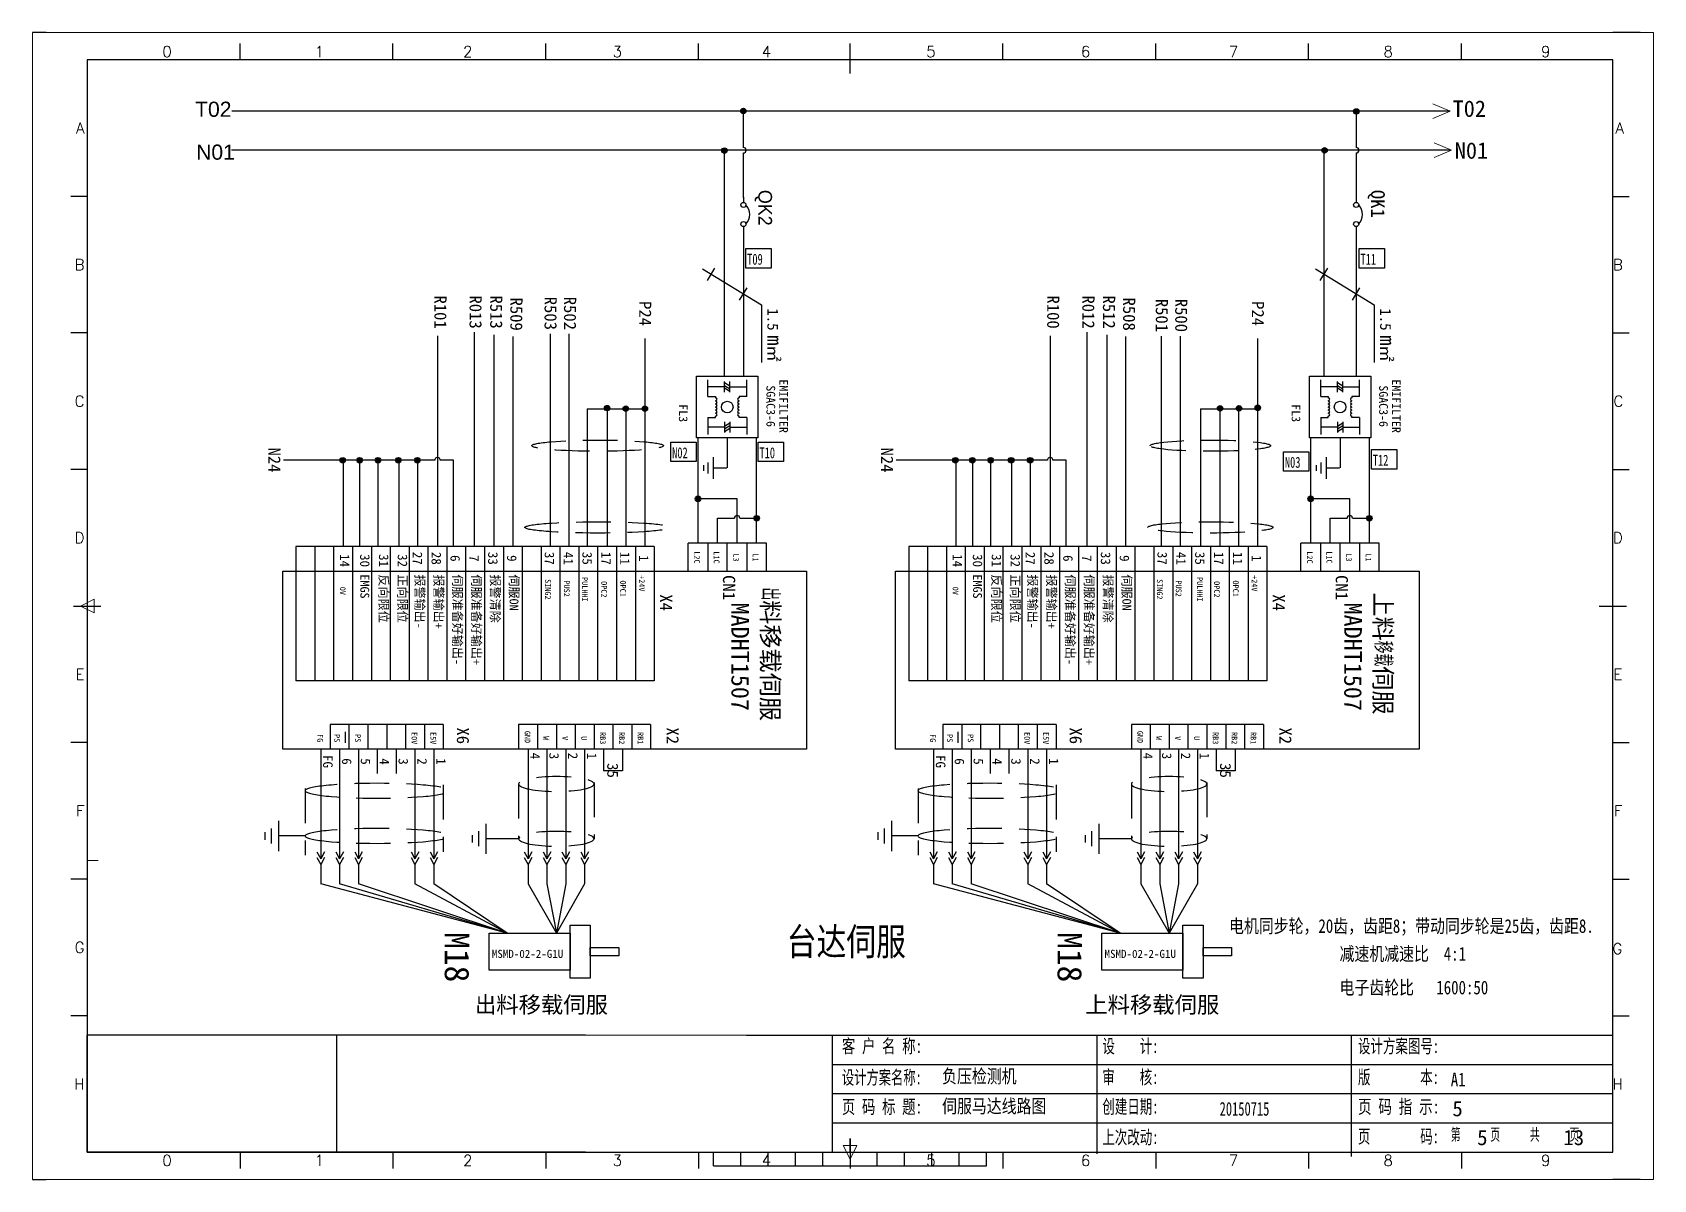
# Model space of a CAD drawing. Extents: x 2511 to 8703, y -745 to 3310.
# Drawn here: x 4167.8 to 4464.8, y 513.3 to 723.3 of the extents above; entities that cross this region are included whole.
import ezdxf
from ezdxf.enums import TextEntityAlignment as Align

# ---------------------------------------------------------------- set-up
doc = ezdxf.new("R2010")
doc.units = 0
doc.header["$MEASUREMENT"] = 0
doc.linetypes.add('DASHED2', pattern=[9.525, 6.35, -3.175])
doc.layers.add('AE_BOR', color=1, linetype='Continuous')
doc.layers.add('MISC', color=2, linetype='Continuous')
doc.layers.add('圖層1', color=7, linetype='Continuous', lineweight=60)
doc.styles.add('Standard0.67', font='', dxfattribs={"width": 0.67})
doc.styles.add('Standard_0.8', font='', dxfattribs={"width": 0.8})
doc.styles.add('WD', font='romans.shx', dxfattribs={"bigfont": 'gbcbig.shx'})
doc.styles.add('样式 0', font='')
doc.styles.add('样式 8', font='arial.ttf')
doc.styles.add('汉字', font='NSimSun.ttf')
doc.styles.get('Standard0.67').set_extended_font_data('FangSong_GB2312')
doc.styles.get('Standard_0.8').set_extended_font_data('FangSong_GB2312')
doc.styles.get('样式 0').set_extended_font_data('KaiTi_GB2312')

# ---------------------------------------------------------------- blocks, each defined once
blk = doc.blocks.new('gb_a2_a')
for p, q in [((584, 410), (25, 410)), ((25, 410), (25, 10)), ((584, 10), (584, 410)), ((25, 10), (584, 10))]:
    blk.add_line(p, q)
at = {"lineweight": 9, "ltscale": 0.1}
blk.add_line((25, 116.86), (29, 116.86), dxfattribs=at)
at = {"layer": 'AE_BOR', "lineweight": 30}
for p, q in [((10, 420), (4.93, 420)), ((594, 420), (584, 420)), ((4.93, 0), (10, 0)), ((594, 0), (584, 0))]:
    blk.add_line(p, q, dxfattribs=at)
at = {"layer": 'AE_BOR', "color": 1, "lineweight": 15}
for p, q in [((4.93, 420), (598.93, 420)), ((4.93, 0), (4.93, 420)), ((598.93, 420), (598.93, 0)), ((22.5, 210), (27.5, 212.5)), ((27.5, 207.5), (22.5, 210)), ((27.5, 212.5), (27.5, 207.5)), ((304.5, 7.5), (302, 12.5)), ((302, 12.5), (307, 12.5)), ((307, 12.5), (304.5, 7.5)), ((598.93, 0), (4.93, 0))]:
    blk.add_line(p, q, dxfattribs=at)
at = {"layer": 'AE_BOR'}
for p, q in [((81, 410), (81, 416)), ((137, 410), (137, 416)), ((193, 410), (193, 416)), ((249, 410), (249, 416)), ((304.5, 410), (304.5, 416)), ((360.5, 410), (360.5, 416)), ((416.5, 410), (416.5, 416)), ((472.5, 410), (472.5, 416)), ((528.5, 410), (528.5, 416)), ((25, 360), (19, 360)), ((584, 360), (590, 360)), ((25, 310), (19, 310)), ((584, 310), (590, 310)), ((25, 260), (19, 260)), ((584, 260), (590, 260)), ((25, 160), (19, 160)), ((584, 160), (590, 160)), ((25, 110), (19, 110)), ((584, 110), (590, 110)), ((25, 60), (19, 60)), ((584, 60), (590, 60)), ((81, 10), (81, 4)), ((137, 10), (137, 4)), ((193, 10), (193, 4)), ((249, 10), (249, 4)), ((304.5, 10), (304.5, 4)), ((360.5, 10), (360.5, 4)), ((416.5, 10), (416.5, 4)), ((472.5, 10), (472.5, 4)), ((528.5, 10), (528.5, 4))]:
    blk.add_line(p, q, dxfattribs=at)
at = {"layer": 'AE_BOR', "color": 2, "lineweight": 30}
for p, q in [((304.5, 405), (304.5, 415)), ((20, 210), (30, 210)), ((579, 210), (589, 210)), ((304.5, 10), (304.5, 15)), ((304.5, 15), (304.5, 5)), ((254.5, 5), (254.5, 10)), ((264.5, 5), (264.5, 10)), ((274.5, 5), (274.5, 10)), ((284.5, 5), (284.5, 10)), ((294.5, 5), (294.5, 10)), ((304.5, 10), (304.5, 5)), ((314.5, 5), (314.5, 10)), ((324.5, 5), (324.5, 10)), ((334.5, 5), (334.5, 10)), ((344.5, 5), (344.5, 10)), ((354.5, 5), (354.5, 10)), ((254.5, 5), (354.5, 5))]:
    blk.add_line(p, q, dxfattribs=at)
at = {"layer": 'AE_BOR', "style": 'WD'}
for s, p in [('0', (54.27, 411)), ('1', (110.12, 411)), ('2', (164.42, 411)), ('3', (219.22, 411)), ('4', (273.82, 411)), ('5', (334.12, 411)), ('6', (390.81, 411)), ('7', (445.01, 411)), ('8', (501.67, 411)), ('9', (559.4, 411)), ('0', (54.27, 5)), ('1', (110.12, 5)), ('2', (164.42, 5)), ('3', (219.22, 5)), ('4', (273.82, 5)), ('5', (334.12, 5)), ('6', (390.81, 5)), ('7', (445.01, 5)), ('8', (501.67, 5)), ('9', (559.4, 5))]:
    blk.add_text(s, height=4, dxfattribs=at).set_placement(p, align=Align.CENTER)
for s, p in [('A', (24, 385)), ('A', (588.05, 385)), ('B', (24, 335)), ('B', (587.67, 335)), ('C', (24, 285)), ('C', (587.86, 285)), ('D', (24, 235)), ('D', (587.67, 235)), ('E', (24, 185)), ('E', (587.48, 185)), ('F', (24, 135)), ('F', (587.48, 135)), ('F', (587.48, 135)), ('G', (24, 85)), ('G', (587.48, 84.56)), ('H', (24, 35)), ('H', (587.67, 35))]:
    blk.add_text(s, height=4, dxfattribs=at).set_placement(p, align=Align.MIDDLE_RIGHT)
blk = doc.blocks.new('电容')
at = {"linetype": 'ByBlock'}
for p, q in [((-1756.08, -781.77), (-1758.13, -781.77)), ((-1756.08, -782.99), (-1756.08, -780.56)), ((-1754.86, -780.79), (-1756.08, -781.55)), ((-1754.86, -781.44), (-1756.08, -782.2)), ((-1754.86, -781.99), (-1756.08, -782.75)), ((-1754.86, -782.99), (-1754.86, -780.56)), ((-1754.86, -781.77), (-1752.81, -781.77))]:
    blk.add_line(p, q, dxfattribs=at)

msp = doc.modelspace()

# ---------------------------------------------------------------- hatches: boundary and pattern name
at = {"layer": '圖層1', "lineweight": -3}
h = msp.add_hatch(color=256, dxfattribs=at)
edge = h.paths.add_edge_path()
edge.add_arc((4298.08, 708.91), 0.494, 0, 360)
h = msp.add_hatch(color=256, dxfattribs=at)
edge = h.paths.add_edge_path()
edge.add_arc((4410.37, 708.82), 0.494, 0, 360)
h = msp.add_hatch(color=256, dxfattribs=at)
edge = h.paths.add_edge_path()
edge.add_arc((4294.61, 701.66), 0.494, 0, 360)
h = msp.add_hatch(color=256, dxfattribs=at)
edge = h.paths.add_edge_path()
edge.add_arc((4404.55, 701.7), 0.494, 0, 360)
h = msp.add_hatch(color=256, dxfattribs=at)
edge = h.paths.add_edge_path()
edge.add_arc((4273.11, 654.51), 0.5, 0, 360)
h = msp.add_hatch(color=256, dxfattribs=at)
edge = h.paths.add_edge_path()
edge.add_arc((4276.53, 654.41), 0.5, 0, 360)
h = msp.add_hatch(color=256, dxfattribs=at)
edge = h.paths.add_edge_path()
edge.add_arc((4280.04, 654.41), 0.5, 0, 360)
h = msp.add_hatch(color=256, dxfattribs=at)
edge = h.paths.add_edge_path()
edge.add_arc((4385.42, 654.47), 0.5, 0, 360)
h = msp.add_hatch(color=256, dxfattribs=at)
edge = h.paths.add_edge_path()
edge.add_arc((4388.87, 654.47), 0.5, 0, 360)
h = msp.add_hatch(color=256, dxfattribs=at)
edge = h.paths.add_edge_path()
edge.add_arc((4392.32, 654.56), 0.5, 0, 360)
h = msp.add_hatch(color=256, dxfattribs=at)
edge = h.paths.add_edge_path()
edge.add_arc((4224.69, 644.97), 0.5, 0, 360)
h = msp.add_hatch(color=256, dxfattribs=at)
edge = h.paths.add_edge_path()
edge.add_arc((4227.78, 644.97), 0.5, 0, 360)
h = msp.add_hatch(color=256, dxfattribs=at)
edge = h.paths.add_edge_path()
edge.add_arc((4231.14, 644.97), 0.5, 0, 360)
h = msp.add_hatch(color=256, dxfattribs=at)
edge = h.paths.add_edge_path()
edge.add_arc((4234.88, 644.97), 0.5, 0, 360)
h = msp.add_hatch(color=256, dxfattribs=at)
edge = h.paths.add_edge_path()
edge.add_arc((4238.36, 644.97), 0.5, 0, 360)
h = msp.add_hatch(color=256, dxfattribs=at)
edge = h.paths.add_edge_path()
edge.add_arc((4336.94, 644.97), 0.5, 0, 360)
h = msp.add_hatch(color=256, dxfattribs=at)
edge = h.paths.add_edge_path()
edge.add_arc((4340.04, 644.97), 0.5, 0, 360)
h = msp.add_hatch(color=256, dxfattribs=at)
edge = h.paths.add_edge_path()
edge.add_arc((4343.39, 644.97), 0.5, 0, 360)
h = msp.add_hatch(color=256, dxfattribs=at)
edge = h.paths.add_edge_path()
edge.add_arc((4347.14, 644.97), 0.5, 0, 360)
h = msp.add_hatch(color=256, dxfattribs=at)
edge = h.paths.add_edge_path()
edge.add_arc((4350.62, 644.97), 0.5, 0, 360)
h = msp.add_hatch(color=256, dxfattribs=at)
edge = h.paths.add_edge_path()
edge.add_arc((4289.77, 637.9), 0.5, 0, 360)
h = msp.add_hatch(color=256, dxfattribs=at)
edge = h.paths.add_edge_path()
edge.add_arc((4402.02, 637.9), 0.5, 0, 360)
h = msp.add_hatch(color=256, dxfattribs=at)
edge = h.paths.add_edge_path()
edge.add_arc((4300.51, 634.36), 0.5, 0, 360)
h = msp.add_hatch(color=256, dxfattribs=at)
edge = h.paths.add_edge_path()
edge.add_arc((4412.76, 634.36), 0.5, 0, 360)

# ---------------------------------------------------------------- linework, layer by layer
at = {"lineweight": 0}
for p, q in [((4427.58, 708.88), (4424.37, 710.22)), ((4427.58, 708.88), (4424.37, 707.55)), ((4427.81, 701.71), (4424.61, 703.05)), ((4427.81, 701.71), (4424.61, 700.38))]:
    msp.add_line(p, q, dxfattribs=at)
for p, q in [((4427.58, 708.88), (4204.39, 708.88)), ((4410.35, 708.76), (4410.35, 702.22)), ((4427.59, 701.72), (4204.28, 701.72)), ((4404.44, 701.71), (4404.44, 660.33)), ((4410.35, 701.22), (4410.35, 693.1)), ((4298.09, 693.1), (4298.09, 692.17)), ((4410.35, 693.1), (4410.35, 692.17)), ((4298.09, 687.74), (4298.09, 660.33)), ((4410.35, 687.74), (4410.35, 660.33)), ((4291.49, 677.89), (4292.88, 680.16)), ((4403.75, 677.89), (4405.14, 680.16)), ((4290.61, 679.99), (4301.39, 673.39)), ((4402.87, 679.99), (4413.65, 673.39)), ((4297.39, 674.28), (4298.79, 676.55)), ((4409.65, 674.28), (4411.04, 676.55)), ((4301.39, 673.39), (4301.39, 662.88)), ((4413.65, 673.39), (4413.65, 662.88)), ((4242.02, 667.72), (4242.02, 629.19)), ((4252.39, 667.93), (4252.39, 629.19)), ((4255.84, 667.63), (4255.84, 629.19)), ((4262.66, 668.08), (4262.66, 629.19)), ((4266.11, 668.08), (4266.11, 629.19)), ((4280.02, 667.28), (4280.02, 629.19)), ((4354.28, 667.72), (4354.28, 629.19)), ((4364.64, 667.93), (4364.64, 629.19)), ((4368.1, 667.63), (4368.1, 629.19)), ((4374.63, 667.7), (4374.63, 629.19)), ((4378.09, 667.7), (4378.09, 629.19)), ((4392.28, 667.28), (4392.28, 629.19)), ((4291.59, 656.62), (4291.59, 659.7)), ((4298.69, 656.62), (4298.69, 659.7)), ((4403.85, 656.62), (4403.85, 659.7)), ((4410.94, 656.62), (4410.94, 659.7)), ((4293.01, 658.41), (4291.59, 658.41)), ((4297.27, 658.41), (4298.69, 658.41)), ((4405.26, 658.41), (4403.85, 658.41)), ((4409.53, 658.41), (4410.94, 658.41)), ((4269.44, 654.4), (4269.44, 629.19)), ((4273.11, 654.4), (4273.11, 629.19)), ((4276.56, 654.4), (4276.56, 629.19)), ((4381.81, 654.4), (4381.81, 629.19)), ((4385.37, 654.4), (4385.37, 629.19)), ((4388.82, 654.4), (4388.82, 629.19)), ((4291.59, 652.79), (4291.59, 649.71)), ((4293.01, 651.01), (4291.59, 651.01)), ((4297.27, 651.01), (4298.69, 651.01)), ((4298.69, 652.79), (4298.69, 649.71)), ((4403.85, 652.79), (4403.85, 649.71)), ((4405.26, 651.01), (4403.85, 651.01)), ((4409.53, 651.01), (4410.94, 651.01)), ((4410.94, 652.79), (4410.94, 649.71)), ((4289.77, 629.76), (4289.77, 649.08)), ((4295.14, 649.08), (4295.14, 643.59)), ((4300.51, 629.76), (4300.51, 649.08)), ((4402.02, 629.76), (4402.02, 649.08)), ((4407.39, 649.08), (4407.39, 643.59)), ((4412.76, 629.76), (4412.76, 649.08)), ((4241.53, 644.96), (4213.81, 644.96)), ((4224.75, 644.96), (4224.75, 629.19)), ((4227.78, 644.96), (4227.78, 629.19)), ((4231.12, 644.96), (4231.12, 629.28)), ((4244.95, 644.96), (4242.53, 644.96)), ((4291.6, 644.53), (4291.6, 642.56)), ((4292.56, 645.52), (4292.56, 641.57)), ((4353.79, 644.96), (4326.07, 644.96)), ((4337.01, 644.96), (4337.01, 629.19)), ((4340.04, 644.96), (4340.04, 629.19)), ((4343.38, 644.96), (4343.38, 629.28)), ((4357.2, 644.96), (4354.79, 644.96)), ((4403.86, 644.53), (4403.86, 642.56)), ((4404.82, 645.52), (4404.82, 641.57)), ((4290.78, 644.04), (4290.78, 643.05)), ((4295.05, 643.5), (4292.56, 643.5)), ((4403.04, 644.04), (4403.04, 643.05)), ((4407.31, 643.5), (4404.82, 643.5)), ((4296.93, 637.9), (4289.77, 637.9)), ((4296.93, 629.76), (4296.93, 637.9)), ((4409.18, 637.9), (4402.02, 637.9)), ((4409.18, 629.76), (4409.18, 637.9)), ((4293.35, 629.76), (4293.35, 634.36)), ((4293.35, 634.36), (4296.43, 634.36)), ((4297.43, 634.36), (4300.51, 634.36)), ((4405.6, 629.76), (4405.6, 634.36)), ((4405.6, 634.36), (4408.68, 634.36)), ((4409.68, 634.36), (4412.76, 634.36)), ((4302.3, 629.76), (4287.98, 629.76)), ((4287.98, 624.69), (4287.98, 629.76)), ((4291.56, 629.76), (4291.56, 624.69)), ((4295.14, 624.69), (4295.14, 629.76)), ((4298.72, 629.76), (4298.72, 624.71)), ((4302.3, 624.71), (4302.3, 629.76)), ((4414.55, 629.76), (4400.23, 629.76)), ((4400.23, 624.69), (4400.23, 629.76)), ((4403.81, 629.76), (4403.81, 624.69)), ((4407.39, 624.69), (4407.39, 629.76)), ((4410.97, 629.76), (4410.97, 624.71)), ((4414.55, 624.71), (4414.55, 629.76)), ((4281.75, 629.19), (4216.12, 629.19)), ((4216.12, 629.19), (4216.12, 604.57)), ((4219.57, 629.19), (4219.57, 604.57)), ((4223.02, 629.19), (4223.02, 604.57)), ((4226.48, 629.19), (4226.48, 604.57)), ((4229.93, 629.19), (4229.93, 604.57)), ((4233.39, 629.19), (4233.39, 604.57)), ((4236.84, 629.19), (4236.84, 604.57)), ((4240.3, 629.19), (4240.3, 604.57)), ((4243.75, 629.19), (4243.75, 604.57)), ((4247.2, 629.19), (4247.2, 604.57)), ((4250.66, 629.19), (4250.66, 604.57)), ((4254.11, 629.19), (4254.11, 604.57)), ((4257.57, 629.19), (4257.57, 604.57)), ((4261.02, 629.19), (4261.02, 604.57)), ((4264.47, 629.19), (4264.47, 604.57)), ((4267.93, 629.19), (4267.93, 604.57)), ((4271.38, 629.19), (4271.38, 604.57)), ((4274.84, 629.19), (4274.84, 604.57)), ((4278.29, 629.19), (4278.29, 604.57)), ((4281.75, 629.19), (4281.75, 604.57)), ((4394, 629.19), (4328.37, 629.19)), ((4328.37, 629.19), (4328.37, 604.57)), ((4331.83, 629.19), (4331.83, 604.57)), ((4335.28, 629.19), (4335.28, 604.57)), ((4338.74, 629.19), (4338.74, 604.57)), ((4342.19, 629.19), (4342.19, 604.57)), ((4345.64, 629.19), (4345.64, 604.57)), ((4349.1, 629.19), (4349.1, 604.57)), ((4352.55, 629.19), (4352.55, 604.57)), ((4356.01, 629.19), (4356.01, 604.57)), ((4359.46, 629.19), (4359.46, 604.57)), ((4362.91, 629.19), (4362.91, 604.57)), ((4366.37, 629.19), (4366.37, 604.57)), ((4369.82, 629.19), (4369.82, 604.57)), ((4373.28, 629.19), (4373.28, 604.57)), ((4376.73, 629.19), (4376.73, 604.57)), ((4380.19, 629.19), (4380.19, 604.57)), ((4383.64, 629.19), (4383.64, 604.57)), ((4387.09, 629.19), (4387.09, 604.57)), ((4390.55, 629.19), (4390.55, 604.57)), ((4394, 629.19), (4394, 604.57)), ((4213.72, 592.1), (4213.72, 624.68)), ((4213.72, 624.68), (4309.66, 624.68)), ((4309.65, 624.65), (4309.65, 592.07)), ((4325.98, 592.1), (4325.98, 624.68)), ((4325.98, 624.68), (4421.91, 624.68)), ((4421.91, 624.65), (4421.91, 592.07)), ((4281.75, 604.57), (4216.12, 604.57)), ((4394, 604.57), (4328.37, 604.57)), ((4243.1, 596.62), (4222.38, 596.62)), ((4222.38, 596.62), (4222.38, 592.1)), ((4225.13, 595.26), (4225.13, 593.25)), ((4225.83, 596.62), (4225.83, 592.1)), ((4229.29, 596.62), (4229.29, 592.1)), ((4232.74, 596.62), (4232.74, 592.1)), ((4236.2, 596.62), (4236.2, 592.1)), ((4239.65, 596.62), (4239.65, 592.1)), ((4243.1, 596.62), (4243.1, 592.1)), ((4281.09, 596.62), (4256.91, 596.62)), ((4256.91, 596.62), (4256.91, 592.1)), ((4260.36, 596.62), (4260.36, 592.1)), ((4263.82, 596.62), (4263.82, 592.1)), ((4267.27, 596.62), (4267.27, 592.1)), ((4270.73, 596.62), (4270.73, 592.1)), ((4274.18, 596.62), (4274.18, 592.1)), ((4277.63, 596.62), (4277.63, 592.1)), ((4281.09, 596.62), (4281.09, 592.1)), ((4355.36, 596.62), (4334.64, 596.62)), ((4334.64, 596.62), (4334.64, 592.1)), ((4337.39, 595.26), (4337.39, 593.25)), ((4338.09, 596.62), (4338.09, 592.1)), ((4341.54, 596.62), (4341.54, 592.1)), ((4345, 596.62), (4345, 592.1)), ((4348.45, 596.62), (4348.45, 592.1)), ((4351.91, 596.62), (4351.91, 592.1)), ((4355.36, 596.62), (4355.36, 592.1)), ((4393.34, 596.62), (4369.17, 596.62)), ((4369.17, 596.62), (4369.17, 592.1)), ((4372.62, 596.62), (4372.62, 592.1)), ((4376.07, 596.62), (4376.07, 592.1)), ((4379.53, 596.62), (4379.53, 592.1)), ((4382.98, 596.62), (4382.98, 592.1)), ((4386.44, 596.62), (4386.44, 592.1)), ((4389.89, 596.62), (4389.89, 592.1)), ((4393.34, 596.62), (4393.34, 592.1)), ((4309.66, 592.1), (4213.72, 592.1)), ((4220.65, 592.1), (4220.65, 572)), ((4224.11, 592.1), (4224.11, 572)), ((4227.56, 592.1), (4227.56, 572)), ((4231.02, 592.1), (4231.02, 587.6)), ((4234.47, 592.1), (4234.47, 587.6)), ((4237.92, 592.1), (4237.92, 572)), ((4241.38, 592.1), (4241.38, 572)), ((4258.64, 592.12), (4258.64, 572)), ((4262.09, 592.12), (4262.09, 572)), ((4265.54, 592.12), (4265.54, 572)), ((4269, 592.12), (4269, 572)), ((4272.45, 592.1), (4272.45, 588.1)), ((4275.91, 592.1), (4275.91, 588.1)), ((4421.91, 592.1), (4325.98, 592.1)), ((4332.91, 592.1), (4332.91, 572)), ((4336.36, 592.1), (4336.36, 572)), ((4339.82, 592.1), (4339.82, 572)), ((4343.27, 592.1), (4343.27, 587.6)), ((4346.73, 592.1), (4346.73, 587.6)), ((4350.18, 592.1), (4350.18, 572)), ((4353.63, 592.1), (4353.63, 572)), ((4370.89, 592.12), (4370.89, 572)), ((4374.35, 592.12), (4374.35, 572)), ((4377.8, 592.12), (4377.8, 572)), ((4381.25, 592.12), (4381.25, 572)), ((4384.71, 592.1), (4384.71, 588.1)), ((4388.16, 592.1), (4388.16, 588.1)), ((4275.91, 588.1), (4272.45, 588.1)), ((4388.16, 588.1), (4384.71, 588.1)), ((4210.44, 576.88), (4210.44, 575.5)), ((4211.6, 577.57), (4211.6, 574.81)), ((4212.94, 578.95), (4212.94, 573.43)), ((4217.82, 576.19), (4212.94, 576.19)), ((4248.42, 576.36), (4248.42, 574.98)), ((4249.58, 577.05), (4249.58, 574.29)), ((4250.92, 578.43), (4250.92, 572.91)), ((4322.7, 576.88), (4322.7, 575.5)), ((4323.85, 577.57), (4323.85, 574.81)), ((4325.2, 578.95), (4325.2, 573.43)), ((4330.08, 576.19), (4325.2, 576.19)), ((4360.68, 576.36), (4360.68, 574.98)), ((4361.84, 577.05), (4361.84, 574.29)), ((4363.18, 578.43), (4363.18, 572.91)), ((4219.96, 573.27), (4220.65, 572)), ((4221.35, 573.27), (4220.65, 572)), ((4223.41, 573.27), (4224.11, 572)), ((4224.8, 573.27), (4224.11, 572)), ((4226.87, 573.27), (4227.56, 572)), ((4228.26, 573.27), (4227.56, 572)), ((4237.23, 573.27), (4237.92, 572)), ((4238.62, 573.27), (4237.92, 572)), ((4240.68, 573.27), (4241.38, 572)), ((4242.07, 573.27), (4241.38, 572)), ((4256.9, 575.67), (4250.92, 575.67)), ((4257.94, 573.27), (4258.64, 572)), ((4259.33, 573.27), (4258.64, 572)), ((4261.4, 573.27), (4262.09, 572)), ((4262.78, 573.27), (4262.09, 572)), ((4264.85, 573.27), (4265.54, 572)), ((4266.24, 573.27), (4265.54, 572)), ((4268.3, 573.27), (4269, 572)), ((4269.69, 573.27), (4269, 572)), ((4332.22, 573.27), (4332.91, 572)), ((4333.6, 573.27), (4332.91, 572)), ((4335.67, 573.27), (4336.36, 572)), ((4337.06, 573.27), (4336.36, 572)), ((4339.12, 573.27), (4339.82, 572)), ((4340.51, 573.27), (4339.82, 572)), ((4349.49, 573.27), (4350.18, 572)), ((4350.88, 573.27), (4350.18, 572)), ((4352.94, 573.27), (4353.63, 572)), ((4354.33, 573.27), (4353.63, 572)), ((4369.16, 575.67), (4363.18, 575.67)), ((4370.2, 573.27), (4370.89, 572)), ((4371.59, 573.27), (4370.89, 572)), ((4373.65, 573.27), (4374.35, 572)), ((4375.04, 573.27), (4374.35, 572)), ((4377.11, 573.27), (4377.8, 572)), ((4378.5, 573.27), (4377.8, 572)), ((4380.56, 573.27), (4381.25, 572)), ((4381.95, 573.27), (4381.25, 572)), ((4219.96, 572.26), (4220.65, 570.99)), ((4221.35, 572.26), (4220.65, 570.99)), ((4220.65, 570.99), (4220.65, 567.4)), ((4223.41, 572.26), (4224.11, 570.99)), ((4224.8, 572.26), (4224.11, 570.99)), ((4224.11, 570.99), (4224.11, 567.4)), ((4226.87, 572.26), (4227.56, 570.99)), ((4228.26, 572.26), (4227.56, 570.99)), ((4227.56, 570.99), (4227.56, 567.4)), ((4237.23, 572.26), (4237.92, 570.99)), ((4238.62, 572.26), (4237.92, 570.99)), ((4237.92, 570.99), (4237.92, 567.4)), ((4240.68, 572.26), (4241.38, 570.99)), ((4242.07, 572.26), (4241.38, 570.99)), ((4241.38, 570.99), (4241.38, 567.4)), ((4257.94, 572.26), (4258.64, 570.99)), ((4259.33, 572.26), (4258.64, 570.99)), ((4258.64, 570.99), (4258.64, 567.4)), ((4261.4, 572.26), (4262.09, 570.99)), ((4262.78, 572.26), (4262.09, 570.99)), ((4262.09, 570.99), (4262.09, 567.4)), ((4264.85, 572.26), (4265.54, 570.99)), ((4266.24, 572.26), (4265.54, 570.99)), ((4265.54, 570.99), (4265.54, 567.4)), ((4268.3, 572.26), (4269, 570.99)), ((4269.69, 572.26), (4269, 570.99)), ((4269, 570.99), (4269, 567.4)), ((4332.22, 572.26), (4332.91, 570.99)), ((4333.6, 572.26), (4332.91, 570.99)), ((4332.91, 570.99), (4332.91, 567.4)), ((4335.67, 572.26), (4336.36, 570.99)), ((4337.06, 572.26), (4336.36, 570.99)), ((4336.36, 570.99), (4336.36, 567.4)), ((4339.12, 572.26), (4339.82, 570.99)), ((4340.51, 572.26), (4339.82, 570.99)), ((4339.82, 570.99), (4339.82, 567.4)), ((4349.49, 572.26), (4350.18, 570.99)), ((4350.88, 572.26), (4350.18, 570.99)), ((4350.18, 570.99), (4350.18, 567.4)), ((4352.94, 572.26), (4353.63, 570.99)), ((4354.33, 572.26), (4353.63, 570.99)), ((4353.63, 570.99), (4353.63, 567.4)), ((4370.2, 572.26), (4370.89, 570.99)), ((4371.59, 572.26), (4370.89, 570.99)), ((4370.89, 570.99), (4370.89, 567.4)), ((4373.65, 572.26), (4374.35, 570.99)), ((4375.04, 572.26), (4374.35, 570.99)), ((4374.35, 570.99), (4374.35, 567.4)), ((4377.11, 572.26), (4377.8, 570.99)), ((4378.5, 572.26), (4377.8, 570.99)), ((4377.8, 570.99), (4377.8, 567.4)), ((4380.56, 572.26), (4381.25, 570.99)), ((4381.95, 572.26), (4381.25, 570.99)), ((4381.25, 570.99), (4381.25, 567.4)), ((4254.83, 558.39), (4220.65, 567.4)), ((4254.83, 558.39), (4224.11, 567.4)), ((4254.83, 558.39), (4227.56, 567.4)), ((4254.83, 558.39), (4237.92, 567.4)), ((4254.83, 558.39), (4241.38, 567.4)), ((4258.64, 567.4), (4263.82, 558.39)), ((4262.09, 567.4), (4263.82, 558.39)), ((4269, 567.4), (4263.82, 558.39)), ((4265.54, 567.4), (4263.82, 558.39)), ((4367.09, 558.39), (4332.91, 567.4)), ((4367.09, 558.39), (4336.36, 567.4)), ((4367.09, 558.39), (4339.82, 567.4)), ((4367.09, 558.39), (4350.18, 567.4)), ((4367.09, 558.39), (4353.63, 567.4)), ((4370.89, 567.4), (4376.07, 558.39)), ((4374.35, 567.4), (4376.07, 558.39)), ((4381.25, 567.4), (4376.07, 558.39)), ((4377.8, 567.4), (4376.07, 558.39)), ((4314.33, 534.37), (4358.58, 534.37)), ((4358.58, 534.37), (4427.37, 534.37)), ((4427.37, 534.37), (4457.37, 534.37)), ((4314.33, 529.01), (4358.58, 529.01)), ((4358.58, 529.01), (4427.37, 529.01)), ((4427.37, 529.01), (4457.37, 529.01)), ((4314.33, 523.65), (4358.58, 523.65)), ((4358.58, 523.65), (4427.37, 523.65)), ((4298.63, 518.28), (4358.58, 518.28)), ((4298.63, 518.28), (4358.58, 518.28)), ((4358.58, 518.28), (4427.37, 518.28))]:
    msp.add_line(p, q)
at = {"linetype": 'ByBlock'}
for p, q in [((4291.59, 656.62), (4292.97, 656.62)), ((4292.97, 656.62), (4292.97, 656.4)), ((4298.69, 656.62), (4297.31, 656.62)), ((4297.31, 656.62), (4297.31, 656.4)), ((4403.85, 656.62), (4405.22, 656.62)), ((4405.22, 656.62), (4405.22, 656.4)), ((4410.94, 656.62), (4409.57, 656.62)), ((4409.57, 656.62), (4409.57, 656.4)), ((4291.59, 652.8), (4292.97, 652.8)), ((4292.97, 652.8), (4292.97, 653.01)), ((4297.31, 652.8), (4297.31, 653.01)), ((4298.69, 652.8), (4297.31, 652.8)), ((4403.85, 652.8), (4405.22, 652.8)), ((4405.22, 652.8), (4405.22, 653.01)), ((4409.57, 652.8), (4409.57, 653.01)), ((4410.94, 652.8), (4409.57, 652.8))]:
    msp.add_line(p, q, dxfattribs=at)
at = {"color": 0, "lineweight": -2}
for p, q in [((4234.94, 644.96), (4234.94, 629.23)), ((4238.35, 644.96), (4238.35, 629.23)), ((4347.2, 644.96), (4347.2, 629.23)), ((4350.61, 644.96), (4350.61, 629.23))]:
    msp.add_line(p, q, dxfattribs=at)
at = {"linetype": 'DASHED2'}
for p, q in [((4243.11, 585.53), (4243.11, 573.27)), ((4256.9, 585.71), (4256.9, 575.67)), ((4270.73, 585.98), (4270.73, 575.67)), ((4355.37, 585.53), (4355.37, 573.27)), ((4369.16, 585.71), (4369.16, 575.67)), ((4382.99, 585.98), (4382.99, 575.67)), ((4217.82, 584.9), (4217.82, 572.65)), ((4330.08, 584.9), (4330.08, 572.65))]:
    msp.add_line(p, q, dxfattribs=at)
at = {"color": 0, "ltscale": 2}
for p, q in [((4177.87, 518.28), (4177.87, 539.73)), ((4269.17, 539.73), (4177.87, 539.73)), ((4298.63, 539.73), (4457.37, 539.73)), ((4314.33, 539.73), (4314.33, 518.28)), ((4362.9, 518.02), (4362.9, 539.73)), ((4409.48, 517.53), (4409.48, 539.73)), ((4457.37, 518.28), (4457.37, 539.73)), ((4427.37, 523.65), (4457.37, 523.65)), ((4269.17, 518.28), (4177.87, 518.28)), ((4427.37, 518.28), (4457.37, 518.28))]:
    msp.add_line(p, q, dxfattribs=at)
at = {"color": 0}
msp.add_line((4223.52, 539.73), (4223.52, 518.28), dxfattribs=at)
at = {"lineweight": 9, "ltscale": 0.1}
for p, q in [((4269.17, 539.73), (4298.63, 539.73)), ((4269.17, 518.28), (4298.63, 518.28)), ((4297.28, 518.28), (4297.28, 518.28)), ((4297.28, 518.28), (4297.28, 518.28))]:
    msp.add_line(p, q, dxfattribs=at)
at = {"color": 1, "ltscale": 2}
for points in [[(4298.52, 683.71), (4303.19, 683.71), (4303.19, 680.14), (4298.52, 680.14)], [(4410.88, 683.71), (4415.55, 683.71), (4415.55, 680.14), (4410.88, 680.14)], [(4284.77, 648.28), (4289.45, 648.28), (4289.45, 644.71), (4284.77, 644.71)], [(4300.77, 648.28), (4305.45, 648.28), (4305.45, 644.71), (4300.77, 644.71)], [(4397.03, 646.53), (4401.7, 646.53), (4401.7, 642.96), (4397.03, 642.96)], [(4413.14, 646.93), (4417.82, 646.93), (4417.82, 643.36), (4413.14, 643.36)]]:
    msp.add_lwpolyline(points, close=True, dxfattribs=at)
for points in [[(4300.76, 660.33), (4300.76, 649.08), (4289.52, 649.08), (4289.52, 660.33)], [(4413.02, 660.33), (4413.02, 649.08), (4401.77, 649.08), (4401.77, 660.33)], [(4266.36, 558.39), (4266.36, 551.63), (4251.53, 551.63), (4251.53, 558.39)], [(4270.03, 559.85), (4270.03, 550.17), (4266.36, 550.17), (4266.36, 559.85)], [(4378.61, 558.39), (4378.61, 551.63), (4363.78, 551.63), (4363.78, 558.39)], [(4382.29, 559.85), (4382.29, 550.17), (4378.61, 550.17), (4378.61, 559.85)], [(4275.25, 555.78), (4275.25, 554.23), (4270.03, 554.23), (4270.03, 555.78)], [(4387.51, 555.78), (4387.51, 554.23), (4382.29, 554.23), (4382.29, 555.78)]]:
    msp.add_lwpolyline(points, close=True)
for centre, radius in [((4298.08, 708.91), 0.494), ((4410.37, 708.82), 0.494), ((4294.61, 701.66), 0.494), ((4404.55, 701.7), 0.494), ((4298.09, 691.7), 0.464), ((4410.35, 691.7), 0.464), ((4298.09, 688.21), 0.464), ((4410.35, 688.21), 0.464), ((4295.14, 654.71), 1.06), ((4407.39, 654.71), 1.06)]:
    msp.add_circle(centre, radius)
for centre in [(4296.78, 689.96), (4409.03, 689.96)]:
    msp.add_arc(centre, 2.49, 315.4239, 44.5761)
at = {"linetype": 'ByBlock'}
for centre, start, end in [((4292.97, 656.12), 270, 90), ((4297.31, 656.12), 90, 270), ((4405.22, 656.12), 270, 90), ((4409.57, 656.12), 90, 270), ((4292.97, 655.55), 270, 90), ((4292.97, 654.99), 270, 90), ((4292.97, 654.43), 270, 90), ((4292.97, 653.86), 270, 90), ((4292.97, 653.3), 270, 90), ((4297.31, 655.55), 90, 270), ((4297.31, 654.99), 90, 270), ((4297.31, 654.43), 90, 270), ((4297.31, 653.86), 90, 270), ((4297.31, 653.3), 90, 270), ((4405.22, 655.55), 270, 90), ((4405.22, 654.99), 270, 90), ((4405.22, 654.43), 270, 90), ((4405.22, 653.86), 270, 90), ((4405.22, 653.3), 270, 90), ((4409.57, 655.55), 90, 270), ((4409.57, 654.99), 90, 270), ((4409.57, 654.43), 90, 270), ((4409.57, 653.86), 90, 270), ((4409.57, 653.3), 90, 270)]:
    msp.add_arc(centre, 0.282, start, end, dxfattribs=at)
at = {"linetype": 'DASHED2'}
for centre, major_axis, ratio in [((4271.38, 647.63), (-12.06, 0), 0.085314), ((4383.64, 647.63), (-11.04, 0), 0.093181), ((4271.38, 632.67), (-13.33, 0), 0.077215), ((4383.64, 632.67), (-11.47, 0), 0.08968)]:
    msp.add_ellipse(centre, major_axis=major_axis, ratio=ratio, dxfattribs=at)
at = {"linetype": 'DASHED2', "extrusion": (0, 0, -1)}
for centre, major_axis, ratio in [((4231.01, 584.46), (-13.2, 0), 0.103063), ((4263.82, 585.7), (-6.91, 0), 0.19671), ((4343.27, 584.46), (-13.2, 0), 0.103063), ((4376.07, 585.7), (-6.91, 0), 0.19671), ((4231.01, 576.19), (-13.2, 0), 0.103063), ((4263.82, 575.67), (-6.91, 0), 0.19671), ((4343.27, 576.19), (-13.2, 0), 0.103063), ((4376.07, 575.67), (-6.91, 0), 0.19671)]:
    msp.add_ellipse(centre, major_axis=major_axis, ratio=ratio, dxfattribs=at)
at = {"layer": '圖層1', "lineweight": -3}
for p, q in [((4298.09, 702.22), (4298.09, 708.88)), ((4294.54, 701.72), (4294.54, 660.37)), ((4298.09, 693.01), (4298.09, 701.22)), ((4248.8, 629.23), (4248.8, 668.39)), ((4361.05, 629.23), (4361.05, 668.39)), ((4269.44, 654.4), (4280.02, 654.4)), ((4381.81, 654.4), (4392.28, 654.4)), ((4244.95, 629.21), (4244.95, 644.96)), ((4357.2, 629.21), (4357.2, 644.96))]:
    msp.add_line(p, q, dxfattribs=at)
for centre in [(4273.11, 654.51), (4276.53, 654.41), (4280.04, 654.41), (4385.42, 654.47), (4388.87, 654.47), (4392.32, 654.56), (4224.69, 644.97), (4227.78, 644.97), (4231.14, 644.97), (4234.88, 644.97), (4238.36, 644.97), (4336.94, 644.97), (4340.04, 644.97), (4343.39, 644.97), (4347.14, 644.97), (4350.62, 644.97), (4289.77, 637.9), (4402.02, 637.9), (4300.51, 634.36), (4412.76, 634.36)]:
    msp.add_circle(centre, 0.5, dxfattribs=at)
for centre, start, end in [((4298.09, 701.72), 270, 90), ((4410.35, 701.72), 270, 90), ((4242.03, 644.97), 359.8833, 180.1167), ((4354.29, 644.97), 359.8833, 180.1167), ((4296.93, 634.36), 0, 180), ((4409.18, 634.36), 0, 180)]:
    msp.add_arc(centre, 0.5, start, end, dxfattribs=at)

# ---------------------------------------------------------------- block references
at = {"xscale": 0.5, "yscale": 0.5, "zscale": 0.5}
msp.add_blockref('gb_a2_a', (4165.37, 513.28), dxfattribs=at)
at = {"linetype": 'ByBlock', "xscale": -0.8000000000001819, "yscale": 0.8000000000001819, "zscale": 0.8}
for p in [(2890.76, 1283.82), (3003.02, 1283.82)]:
    msp.add_blockref('电容', p, dxfattribs=at)
at = {"linetype": 'ByBlock', "xscale": 0.8000000000001819, "yscale": 0.8000000000001819, "zscale": 0.8, "rotation": 180}
for p in [(2890.76, 25.59), (3003.02, 25.59)]:
    msp.add_blockref('电容', p, dxfattribs=at)

# ---------------------------------------------------------------- texts
at = {"char_height": 2.772, "width": 4.9667, "attachment_point": 1, "style": '样式 8'}
for s, insert in [('{\\C3;T02}', (4197.63, 710.61)), ('{\\C3;N01}', (4197.82, 702.76))]:
    msp.add_mtext(s, dxfattribs=dict(at, insert=insert))
at = {"color": 0, "lineweight": -2, "attachment_point": 1, "rotation": 270}
for s, insert, char_height, width in [('{\\fPMingLiU|b0|i0|c136|p18;QK\\fPMingLiU|b0|i0|c134|p18;2}', (4303.33, 694.46), 2.5, 7.815), ('QK1', (4415.59, 694.46), 2.5, 7.815), ('{\\Fromans,gbcbig|c134;出\\fPMingLiU|b0|i0|c136|p18;料移载伺服}', (4304.63, 621.67), 3.24, 40.8094), ('MADHT1507', (4299.13, 618.91), 3.24, 28.0103), ('MADHT1507', (4411.39, 618.91), 3.24, 28.0103), ('{\\fPMingLiU|b0|i0|c136|p18;上料\\Fromans,gbcbig|c134;移载\\fPMingLiU|b0|i0|c136|p18;伺服}', (4416.89, 620.75), 3.24, 28.0103), ('M18', (4247.88, 558.57), 4.5, 11.0467), ('M18', (4360.14, 558.57), 4.5, 11.0467)]:
    msp.add_mtext(s, dxfattribs=dict(at, insert=insert, char_height=char_height, width=width))
at = {"attachment_point": 1, "rotation": 270}
for s, insert, char_height, width in [('{\\fSimSun|b0|i0|c134|p2;\\H1.25x;m\\fSimSun|b0|i0|c129|p2;\\H0.8x;㎡}', (4305.19, 667.84), 2.1721, 86.3375), ('{\\fSimSun|b0|i0|c134|p2;\\H1.25x;m\\fSimSun|b0|i0|c129|p2;\\H0.8x;㎡}', (4417.45, 667.84), 2.1721, 86.3375), ('{\\fSimSun|b0|i0|c134|p2;EMGS}', (4229.53, 624.06), 1.62, 191.9559), ('{\\fFangSong_GB2312|b0|i0|c134|p49;反向限位}', (4232.98, 624.06), 1.62, 191.9559), ('{\\fFangSong_GB2312|b0|i0|c134|p49;正向限位}', (4236.44, 624.06), 1.62, 191.9559), ('{\\fFangSong_GB2312|b0|i0|c134|p49;报警输出-}', (4239.6, 624.06), 1.62, 191.9559), ('{\\fFangSong_GB2312|b0|i0|c134|p49;报警输出+}', (4243.06, 624.06), 1.62, 191.9559), ('{\\fFangSong_GB2312|b0|i0|c134|p49;伺服准备好输出-}', (4246.51, 624.06), 1.62, 191.9559), ('{\\fFangSong_GB2312|b0|i0|c134|p49;伺服准备好输出+}', (4249.97, 624.06), 1.62, 191.9559), ('{\\fFangSong_GB2312|b0|i0|c134|p49;报警清除}', (4253.42, 624.06), 1.62, 191.9559), ('{\\fFangSong_GB2312|b0|i0|c134|p49;伺服ON}', (4256.87, 624.06), 1.62, 191.9559), ('{\\fSimSun|b0|i0|c134|p2;EMGS}', (4341.79, 624.06), 1.62, 191.9559), ('{\\fFangSong_GB2312|b0|i0|c134|p49;反向限位}', (4345.24, 624.06), 1.62, 191.9559), ('{\\fFangSong_GB2312|b0|i0|c134|p49;正向限位}', (4348.69, 624.06), 1.62, 191.9559), ('{\\fFangSong_GB2312|b0|i0|c134|p49;报警输出-}', (4351.86, 624.06), 1.62, 191.9559), ('{\\fFangSong_GB2312|b0|i0|c134|p49;报警输出+}', (4355.31, 624.06), 1.62, 191.9559), ('{\\fFangSong_GB2312|b0|i0|c134|p49;伺服准备好输出-}', (4358.77, 624.06), 1.62, 191.9559), ('{\\fFangSong_GB2312|b0|i0|c134|p49;伺服准备好输出+}', (4362.22, 624.06), 1.62, 191.9559), ('{\\fFangSong_GB2312|b0|i0|c134|p49;报警清除}', (4365.68, 624.06), 1.62, 191.9559), ('{\\fFangSong_GB2312|b0|i0|c134|p49;伺服ON}', (4369.13, 624.06), 1.62, 191.9559)]:
    msp.add_mtext(s, dxfattribs=dict(at, insert=insert, char_height=char_height, width=width))
at = {"color": 0, "lineweight": -2, "char_height": 3, "width": 35.4639, "attachment_point": 1}
for s, insert in [('出{\\fPMingLiU|b0|i0|c136|p18;料移载伺服}', (4248.91, 546.79)), ('{\\fSimSun|b0|i0|c134|p2;上料移载伺服}', (4360.72, 546.79))]:
    msp.add_mtext(s, dxfattribs=dict(at, insert=insert))
at = {"color": 0, "ltscale": 2, "char_height": 2.5, "attachment_point": 1}
for s, insert, width, style in [('{\\fSimSun|b0|i0|c134|p2;\\W0.72;客 户 名 称:}', (4316.13, 538.96), 16.2477, 'Standard0.67'), ('{\\fSimSun|b0|i0|c134|p2;设    计:}', (4363.85, 538.96), 12.0312, 'Standard0.67'), ('{\\fSimSun|b0|i0|c134|p2;设计方案图号:}', (4410.68, 538.96), 15.1644, 'Standard0.67'), ('{\\fSimSun|b0|i0|c134|p2;\\W0.66;设计方案名称:}', (4316.13, 533.23), 15.1234, 'Standard0.67'), ('{\\fSimSun|b0|i0|c134|p2;审    核:}', (4363.85, 533.29), 12.0312, 'Standard0.67'), ('{\\fSimSun|b0|i0|c134|p2;版        本:}', (4410.68, 533.29), 16.8498, 'Standard0.67'), ('{\\fSimSun|b0|i0|c134|p2;A1}', (4427.68, 532.85), 33.9078, 'Standard_0.8'), ('{\\fSimSun|b0|i0|c134|p2;\\W0.72;页 码 标 题:}', (4316.13, 527.86), 15.1234, 'Standard0.67'), ('{\\fSimSun|b0|i0|c134|p2;创建日期:}', (4363.85, 527.88), 12.0312, 'Standard0.67'), ('{\\fSimSun|b0|i0|c134|p2;20150715}', (4385.33, 527.48), 12.0312, 'Standard0.67'), ('{\\fSimSun|b0|i0|c134|p2;\\W0.73;页 码 指 示:}', (4410.68, 527.88), 16.1995, 'Standard0.67'), ('{\\Fromans,gbcbig|c134;第}    {\\Fromans,gbcbig|c134;页}    {\\Fromans,gbcbig|c134;共}    {\\Fromans,gbcbig|c134;页}', (4427.68, 522.69), 33.9078, 'Standard_0.8'), ('{\\fSimSun|b0|i0|c134|p2;上次改动:}', (4363.85, 522.29), 12.0312, 'Standard0.67'), ('{\\fSimSun|b0|i0|c134|p2;页        码:}', (4410.68, 522.44), 15.7258, 'Standard0.67')]:
    msp.add_mtext(s, dxfattribs=dict(at, insert=insert, width=width, style=style))
at = {"style": '汉字'}
for tag, height, p in [('T02', 3, (4431.07, 707.83)), ('N01', 3, (4431.47, 700.17)), ('MSMD-02-2-G1U', 1.48, (4258.54, 553.86)), ('MSMD-02-2-G1U', 1.48, (4370.79, 553.86))]:
    msp.add_attdef(tag, text='', height=height, dxfattribs=at).set_placement(p, align=Align.CENTER)
for tag, height, p in [('R101', 2.24, (4241.48, 672.09)), ('R013', 2.24, (4247.92, 672.09)), ('R513', 2.24, (4251.7, 672.09)), ('R509', 2.24, (4255.39, 671.71)), ('R503', 2.24, (4261.66, 671.86)), ('R502', 2.24, (4265.22, 671.86)), ('R100', 2.24, (4353.74, 672.09)), ('R012', 2.24, (4360.18, 672.09)), ('R512', 2.24, (4363.96, 672.09)), ('R508', 2.24, (4367.65, 671.71)), ('R501', 2.24, (4373.64, 671.48)), ('R500', 2.24, (4377.2, 671.48)), ('P24', 2.24, (4278.99, 671.82)), ('1.5', 2, (4302.48, 670.75)), ('P24', 2.24, (4391.24, 671.82)), ('1.5', 2, (4414.74, 670.75)), ('EMIFILTER', 1.6, (4304.65, 654.87)), ('EMIFILTER', 1.6, (4416.9, 654.87)), ('SGAC3-6', 1.6, (4302.31, 654.87)), ('SGAC3-6', 1.6, (4414.56, 654.87)), ('FL3', 1.6, (4286.27, 653.58)), ('FL3', 1.6, (4398.53, 653.58)), ('N24', 2.24, (4211.05, 645.01)), ('N24', 2.24, (4323.31, 645.01)), ('14', 1.75, (4224.17, 626.6)), ('30', 1.75, (4227.87, 626.6)), ('31', 1.75, (4231.32, 626.6)), ('32', 1.75, (4234.77, 626.6)), ('27', 1.75, (4237.51, 627.01)), ('28', 1.75, (4240.96, 627.01)), ('6', 1.75, (4244.42, 627.01)), ('7', 1.75, (4247.87, 627.01)), ('33', 1.75, (4251.33, 627.01)), ('9', 1.75, (4254.78, 627.01)), ('37', 1.75, (4261.68, 627.01)), ('41', 1.75, (4265.14, 627.01)), ('35', 1.75, (4268.6, 627.01)), ('17', 1.75, (4272.05, 627.01)), ('11', 1.75, (4275.51, 627.01)), ('1', 1.75, (4278.96, 627.01)), ('L2C', 1.05, (4289.07, 627.17)), ('L1C', 1.05, (4292.65, 627.17)), ('L3', 1.05, (4296.23, 627.17)), ('L1', 1.05, (4299.81, 627.17)), ('14', 1.75, (4336.43, 626.6)), ('30', 1.75, (4340.12, 626.6)), ('31', 1.75, (4343.58, 626.6)), ('32', 1.75, (4347.03, 626.6)), ('27', 1.75, (4349.77, 627.01)), ('28', 1.75, (4353.22, 627.01)), ('6', 1.75, (4356.68, 627.01)), ('7', 1.75, (4360.13, 627.01)), ('33', 1.75, (4363.58, 627.01)), ('9', 1.75, (4367.04, 627.01)), ('37', 1.75, (4373.95, 627.01)), ('41', 1.75, (4377.4, 627.01)), ('35', 1.75, (4380.85, 627.01)), ('17', 1.75, (4384.31, 627.01)), ('11', 1.75, (4387.76, 627.01)), ('1', 1.75, (4391.22, 627.01)), ('L2C', 1.05, (4401.33, 627.17)), ('L1C', 1.05, (4404.91, 627.17)), ('L3', 1.05, (4408.49, 627.17)), ('L1', 1.05, (4412.07, 627.17)), ('+24V', 1.05, (4278.96, 622.44)), ('CN1', 2.24, (4294.34, 621.66)), ('+24V', 1.05, (4391.22, 622.44)), ('CN1', 2.24, (4406.6, 621.66)), ('0V', 1.05, (4224.17, 621.06)), ('SING2', 1.05, (4261.76, 621.33)), ('PUS2', 1.05, (4265.21, 621.46)), ('PULHHI', 1.05, (4268.52, 621.33)), ('OPC2', 1.05, (4272.05, 621.33)), ('OPC1', 1.05, (4275.51, 621.46)), ('0V', 1.05, (4336.43, 621.06)), ('SING2', 1.05, (4373.84, 621.33)), ('PUS2', 1.05, (4377.3, 621.46)), ('PULHHI', 1.05, (4381.18, 621.33)), ('OPC2', 1.05, (4384.31, 621.33)), ('OPC1', 1.05, (4387.76, 621.46)), ('X4', 2.24, (4282.81, 618.9)), ('X4', 2.24, (4395.07, 618.9)), ('FG', 1.05, (4220.02, 594.08)), ('PS', 1.05, (4223.12, 594.08)), ('PS', 1.05, (4226.93, 594.08)), ('E0V', 1.05, (4237.29, 594.08)), ('E5V', 1.05, (4240.75, 594.08)), ('X6', 2.24, (4245.6, 594.53)), ('GND', 1.05, (4258.01, 594.31)), ('W', 1.05, (4261.46, 594.08)), ('V', 1.05, (4264.91, 594.08)), ('U', 1.05, (4268.37, 594.08)), ('RB3', 1.05, (4271.82, 594.08)), ('RB2', 1.05, (4275.28, 594.08)), ('RB1', 1.05, (4278.73, 594.08)), ('X2', 2.24, (4284.01, 594.53)), ('FG', 1.05, (4332.28, 594.08)), ('PS', 1.05, (4335.38, 594.08)), ('PS', 1.05, (4339.19, 594.08)), ('E0V', 1.05, (4349.55, 594.08)), ('E5V', 1.05, (4353, 594.08)), ('X6', 2.24, (4357.86, 594.53)), ('GND', 1.05, (4370.26, 594.31)), ('W', 1.05, (4373.72, 594.08)), ('V', 1.05, (4377.17, 594.08)), ('U', 1.05, (4380.63, 594.08)), ('RB3', 1.05, (4384.08, 594.08)), ('RB2', 1.05, (4387.53, 594.08)), ('RB1', 1.05, (4390.99, 594.08)), ('X2', 2.24, (4396.27, 594.53)), ('4', 1.75, (4259.07, 590.83)), ('3', 1.75, (4262.53, 590.83)), ('2', 1.75, (4265.98, 590.83)), ('1', 1.75, (4269.44, 590.83)), ('4', 1.75, (4371.33, 590.83)), ('3', 1.75, (4374.78, 590.83)), ('2', 1.75, (4378.24, 590.83)), ('1', 1.75, (4381.69, 590.83)), ('FG', 1.75, (4221.09, 589.82)), ('6', 1.75, (4224.54, 589.82)), ('5', 1.75, (4228, 589.82)), ('4', 1.75, (4231.45, 589.82)), ('3', 1.75, (4234.91, 589.82)), ('2', 1.75, (4238.36, 589.82)), ('1', 1.75, (4241.81, 589.82)), ('35', 2, (4273.15, 588.18)), ('FG', 1.75, (4333.35, 589.82)), ('6', 1.75, (4336.8, 589.82)), ('5', 1.75, (4340.26, 589.82)), ('4', 1.75, (4343.71, 589.82)), ('3', 1.75, (4347.16, 589.82)), ('2', 1.75, (4350.62, 589.82)), ('1', 1.75, (4354.07, 589.82)), ('35', 2, (4385.41, 588.18))]:
    msp.add_attdef(tag, text='', height=height, rotation=270, dxfattribs=at).set_placement(p, align=Align.CENTER)
at = {"layer": 'MISC', "color": 0, "attachment_point": 1}
for s, insert, char_height, width, style in [('\\pi-0.4147;{\\W0.7;T09}', (4299.19, 682.76), 2, 3.3188, '样式 0'), ('\\pi-0.4147;{\\W0.7;T11}', (4411.55, 682.76), 2, 3.3188, '样式 0'), ('\\pi-0.4147;{\\W0.7;N02}', (4285.44, 647.33), 2, 3.3188, '样式 0'), ('\\pi-0.4147;{\\W0.7;T10}', (4301.44, 647.33), 2, 3.3188, '样式 0'), ('\\pi-0.4147;{\\W0.7;N03}', (4397.7, 645.59), 2, 3.3188, '样式 0'), ('\\pi-0.4147;{\\W0.7;T12}', (4413.81, 645.98), 2, 3.3188, '样式 0'), ('{\\fSimSun|b1|i0|c134|p2;台达伺服}', (4306.03, 559.34), 5, 24.1794, 'Standard_0.8'), ('\\pl2.083;{\\fKaiTi|b0|i0|c134|p49;\\C256;电机同步轮，20齿，齿距8；带动同步轮是25齿，齿距8.}', (4384.98, 560.95), 2.5, 98.4265, 'Standard_0.8'), ('\\pl2.083;{\\fKaiTi|b0|i0|c134|p49;\\C256;减速机减速比  4:1}', (4405.22, 555.86), 2.5, 98.4265, 'Standard_0.8'), ('\\pl2.083;{\\fKaiTi|b0|i0|c134|p49;\\C256;电子齿轮比   1600:50}', (4405.22, 549.69), 2.5, 98.4265, 'Standard_0.8'), ('{\\fSimSun|b0|i0|c134|p2;负压检测机}', (4334.49, 533.46), 2.5, 24.1794, 'Standard_0.8'), ('伺服马达线路图', (4334.49, 527.97), 2.5, 24.1794, 'Standard_0.8'), ('5', (4427.97, 527.67), 2.8, 3.07, '样式 0'), ('5', (4432.51, 522.38), 2.8, 3.07, '样式 0'), ('13', (4448.3, 522.38), 2.8, 3.07, '样式 0')]:
    msp.add_mtext(s, dxfattribs=dict(at, insert=insert, char_height=char_height, width=width, style=style))

doc.saveas('drawing.dxf')
